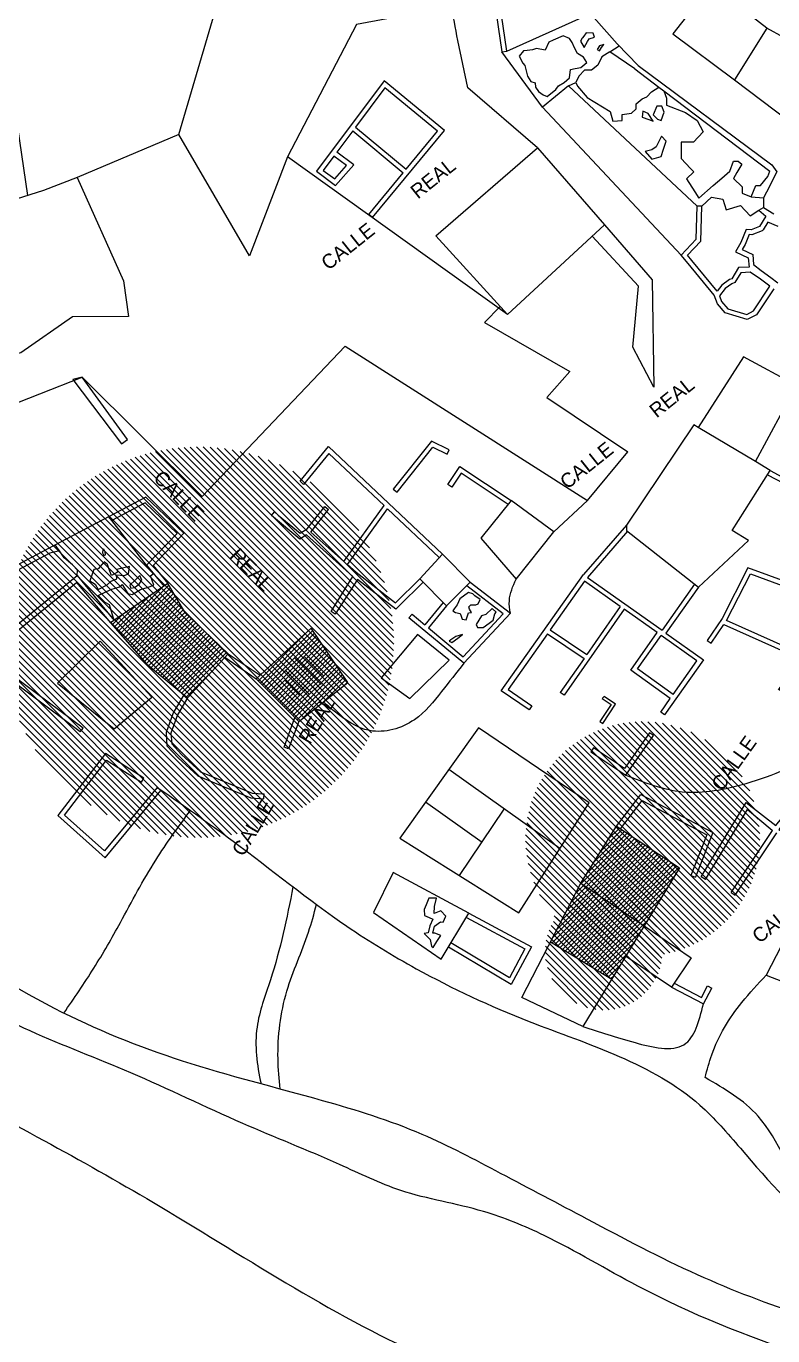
# Model space of a CAD drawing. Header units: metres. Extents: x 6783 to 7382, y -1041 to -515.
# Drawn here: x 6999.6 to 7077.4, y -863.2 to -726.6 of the extents above; entities that cross this region are included whole.
import ezdxf

# ---------------------------------------------------------------- set-up
doc = ezdxf.new("R2010")
doc.units = ezdxf.units.M
for name, color, linetype in [('_Caminos', 2, 'Continuous'), ('_Contorno', 70, 'Continuous'), ('_Proyeccion1', 3, 'Continuous'), ('_Tierras', 51, 'Continuous'), ('Mapa_CirculoGurdu', 192, 'Continuous'), ('NU_VivGeneral', 102, 'Continuous'), ('S_Textos', 2, 'Continuous')]:
    doc.layers.add(name, color=color, linetype=linetype)

msp = doc.modelspace()

# ---------------------------------------------------------------- hatches: boundary and pattern name
at = {"layer": 'Mapa_CirculoGurdu', "lineweight": 0}
h = msp.add_hatch(dxfattribs=at)
h.set_pattern_fill('ANSI31', color=256, scale=0.1518, angle=90)
edge = h.paths.add_edge_path()
edge.add_arc((7017.54, -790.84), 20.37, 0, 360)
h = msp.add_hatch(dxfattribs=at)
h.set_pattern_fill('ANSI31', color=256, scale=0.2502, angle=90)
h.set_pattern_definition([(135, (-968.9939, -13.9559), (-0.56171502, -0.56171502), [])])
edge = h.paths.add_edge_path()
edge.add_arc((7028.49, -794.34), 2.04, 0, 360)
h = msp.add_hatch(dxfattribs=at)
h.set_pattern_fill('ANSI31', color=256, scale=0.1518, angle=90)
edge = h.paths.add_edge_path()
edge.add_arc((7063.87, -811.34), 12.22, 0, 360)
h = msp.add_hatch(dxfattribs=at)
h.set_pattern_fill('ANSI31', color=256, scale=0.1518, angle=90)
edge = h.paths.add_edge_path()
edge.add_arc((7059.8, -823.09), 6.11, 0, 360)
at = {"layer": 'NU_VivGeneral'}
h = msp.add_hatch(dxfattribs=at)
h.set_pattern_fill('ANSI31', color=2, scale=0.1)
h.paths.add_polyline_path([(7090.72, -759.52), (7092.73, -756.06), (7084.03, -751.07), (7082.23, -754.7), (7083.82, -755.61), (7081.47, -759.66), (7091.11, -765.29), (7093.11, -760.71)])
h.paths.add_polyline_path([(7105, -783.13), (7100.76, -779.17), (7093.01, -785.87), (7098.09, -790.01)])
h.paths.add_polyline_path([(7067.69, -814.36), (7061.12, -810.01), (7057.41, -815.95), (7057.4, -815.97), (7064, -820.42)])
h.paths.add_polyline_path([(7222.39, -820.37), (7214.76, -814.49), (7209.63, -821.04), (7216.71, -827.33)])
h.paths.add_polyline_path([(7248.01, -817.15), (7241.21, -812.69), (7237.23, -817.31), (7244.03, -822.02)])
h.paths.add_polyline_path([(7187.2, -766.86), (7180.72, -772.91), (7191.54, -784.53), (7198.08, -777.96)])
h.paths.add_polyline_path([(7199.6, -795.32), (7192.44, -789.28), (7185.82, -796.08), (7193.49, -802.56)])
h.paths.add_polyline_path([(7113.42, -771.73), (7103.22, -768.92), (7098.03, -775.32), (7105.27, -781.55), (7107.43, -779)])
h = msp.add_hatch(dxfattribs=at)
h.set_pattern_fill('ANSI31', color=2, scale=0.1)
h.paths.add_polyline_path([(7029.31, -789.39), (7023.56, -794.67), (7028.01, -799.11), (7033.12, -795.05)])
h.paths.add_polyline_path([(7064, -820.42), (7057.4, -815.97), (7054.25, -822.08), (7060.63, -825.97)])
h.paths.add_polyline_path([(7150.73, -776.24), (7150.49, -775.2), (7150.04, -774.44), (7145.24, -771.36), (7139.6, -778.24), (7148.07, -783.77), (7150.1, -780.08)])
h = msp.add_hatch(dxfattribs=at)
h.set_pattern_fill('ANSI31', color=2, scale=0.1)
h.paths.add_polyline_path([(7121.77, -778.49), (7113.42, -771.73), (7107.43, -779), (7115.89, -785.86)])
h.paths.add_polyline_path([(7017.25, -788.8), (7016.2, -787.8), (7014.36, -784.72), (7008.37, -788.83), (7012.12, -793.08), (7016.4, -796.63), (7020.63, -792.04)])

# ---------------------------------------------------------------- linework, layer by layer
at = {"layer": '_Caminos', "color": 2}
for points in [[(7052.89, -739.28), (7045.62, -733.04), (7044.57, -728.11)], [(7053.4, -735.07), (7067.89, -750.47)], [(7059.87, -747.32), (7064.85, -753.07), (7065.01, -764.25), (7062.83, -760.09), (7063.41, -753.71), (7058.59, -748.5)], [(7049.01, -755.85), (7047.37, -757.52), (7056.28, -762.6), (7053.87, -765.32), (7062.31, -771)]]:
    msp.add_lwpolyline(points, dxfattribs=at)
for points, knots in [([(7055.36, -636.7), (7057.21, -636.38), (7065.08, -634.64), (7078.03, -628.15), (7094.44, -622.5), (7112.96, -617.19), (7130.1, -610.14), (7145.9, -597.6), (7157.08, -581.07), (7169.83, -563.5), (7180.66, -548.12), (7188.81, -537.52), (7195.27, -532.91), (7200.94, -530.97), (7206.82, -531.96), (7214.11, -534.87), (7219.17, -544.72), (7222.52, -561.32), (7224.62, -589.52), (7228.23, -625.8), (7231.66, -656.87), (7234.96, -684.86), (7230.4, -704.27), (7225.53, -725.74), (7225.35, -742.25), (7233.84, -759.7), (7248.1, -773.57), (7267.4, -784.51), (7285.84, -793.88), (7303.94, -807.74), (7329.36, -817.36), (7349.07, -825.35), (7360.24, -829.88), (7367.61, -832.87), (7374.98, -835.86), (7382.35, -838.85)], [326.967342, 326.967342, 326.967342, 326.967342, 332.593302, 351.108934, 370.039578, 384.626012, 408.958435, 425.07799, 444.298865, 468.449302, 490.270854, 500.864468, 508.225088, 513.879877, 518.195638, 525.908769, 536.427205, 549.360969, 577.086545, 620.843017, 658.878746, 670.979978, 705.068035, 717.388936, 737.345832, 753.0003, 774.243583, 795.960712, 819.369941, 836.23375, 863.927356, 900.16995, 900.16995, 900.16995, 924.071793, 924.071793, 924.071793, 924.071793]), ([(6783.23, -787.82), (6790.33, -785.14), (6802.5, -780.54), (6819.8, -775.5), (6832.29, -769.81), (6843.57, -762.16), (6853.77, -749.78), (6861.59, -732.77), (6869.58, -715.9), (6881.75, -703.87), (6900.17, -691.85), (6920.34, -680.08), (6942.45, -666.84), (6961.82, -657.98), (6972.97, -649.23), (6984.1, -641.5), (7002.89, -636.38), (7024.69, -637.41), (7042.11, -638.14), (7049.85, -637.43), (7050.19, -637.39)], [0, 0, 0, 0, 22.746182, 39.016989, 54.003384, 63.711576, 79.691694, 101.285749, 119.870554, 135.145062, 151.835537, 185.822233, 205.184627, 229.146811, 241.032492, 255.828103, 269.437512, 298.518231, 320.736403, 321.764789, 321.764789, 321.764789, 321.764789]), ([(7039.98, -646.57), (7039.81, -645.92), (7039.25, -643.72), (7029.88, -645.09), (7020.59, -643.51), (7007.82, -643.09), (6998.25, -645.09), (6988.65, -646.38), (6978.63, -649.62), (6970.45, -657.1), (6960.03, -663.06), (6949.97, -671.08), (6936.83, -677.46), (6923.5, -685.49), (6908.6, -693.54), (6898.92, -703), (6887.72, -705.47), (6887.65, -710.29), (6893.38, -713.75), (6902.33, -724.04), (6914.37, -733.59), (6923.5, -740.29), (6929.89, -743.41), (6934.8, -745.46), (6938.75, -747.47)], [0, 0, 0, 0, 1.847895, 6.268839, 22.495678, 34.020218, 43.340926, 51.877523, 63.118554, 74.204398, 84.658514, 99.078355, 112.622831, 128.254075, 146.05871, 162.166284, 171.353689, 172.700836, 175.410964, 189.4733, 215.217272, 220.553725, 223.363305, 236.520494, 236.520494, 236.520494, 236.520494]), ([(7044.57, -728.11), (7044.12, -725.53), (7042.95, -718.81), (7042.47, -708.39), (7042.15, -694.83), (7039.12, -682.98), (7037.46, -669.58), (7039.44, -658.43), (7039.82, -650.07), (7039.98, -646.57)], [0, 0, 0, 0, 7.856242, 20.434723, 31.267799, 48.428635, 56.965427, 71.540532, 82.072306, 82.072306, 82.072306, 82.072306]), ([(7125.15, -907.88), (7125.83, -905.75), (7127.26, -901.27), (7128.51, -894.04), (7129.29, -887.03), (7128.18, -880.28), (7122.91, -876.38), (7117.11, -872.16), (7109.48, -868.99), (7099.71, -866.66), (7090.25, -864.1), (7079.57, -860.83), (7069.2, -856.93), (7058.87, -851.39), (7049.37, -846.4), (7040.43, -841.63), (7029.15, -838.13), (7016.03, -834.93), (7001.69, -829.16), (6987.93, -820.19), (6973.54, -811.67), (6960.39, -802.54), (6942.76, -792.51), (6928.56, -787.34), (6918.85, -783.8)], [0, 0, 0, 0, 6.68756, 14.115634, 21.888822, 28.101111, 33.22951, 40.783611, 49.839067, 57.675286, 70.930416, 79.214235, 91.214277, 104.08783, 114.308261, 123.458278, 134.406809, 149.568134, 164.011411, 180.486814, 198.718571, 214.187825, 228.493474, 259.419101, 259.419101, 259.419101, 259.419101]), ([(7114.92, -915.42), (7115.94, -912.55), (7118.02, -906.74), (7121.45, -899.24), (7125.57, -892.86), (7125.69, -885.88), (7122.82, -879.25), (7115.89, -874.5), (7106.02, -871.96), (7093.94, -868.97), (7079.11, -865), (7065.43, -859.51), (7054.97, -853.13), (7046.68, -849.69), (7039.13, -848.59), (7031.06, -844.63), (7021.53, -840.93), (7011.01, -835.74), (6999.93, -831.61), (6987.87, -825.24), (6976.77, -816.62), (6963.13, -808.86), (6952.13, -799.85), (6937.13, -794.96), (6927.38, -792.19), (6921.82, -790.61)], [0, 0, 0, 0, 9.119849, 18.473705, 24.810266, 31.470811, 38.490129, 45.596316, 55.751336, 68.943784, 82.990224, 101.790083, 112.881185, 119.688156, 128.57135, 135.51419, 146.473717, 159.279433, 170.655654, 181.921182, 200.034375, 212.654424, 228.996832, 242.122688, 259.488765, 259.488765, 259.488765, 259.488765]), ([(7045.21, -793.04), (7044.44, -794.02), (7042.83, -796.06), (7040.21, -799.4), (7035.42, -800.79), (7032.39, -798.61), (7030.94, -797.4), (7030.56, -797.08)], [0, 0, 0, 0, 3.734572, 7.822937, 12.606929, 16.826674, 18.314444, 18.314444, 18.314444, 18.314444]), ([(7013.23, -805.97), (7015.9, -807.81), (7022.62, -812.47), (7031.13, -819.46), (7041.49, -825.78), (7053.88, -831.53), (7067.01, -835.39), (7075.67, -845.49), (7083.44, -854.57), (7092.77, -857.59), (7097.68, -859.17), (7098.48, -859.43), (7099.28, -859.69), (7100.09, -859.95)], [0, 0, 0, 0, 9.712687, 24.526315, 33.007178, 45.978924, 65.807051, 71.98247, 85.630035, 100.784371, 100.784371, 100.784371, 103.258424, 103.258424, 103.258424, 103.258424]), ([(7070.38, -836.24), (7070.58, -835.43), (7071.31, -832.6), (7073.56, -828.92), (7075.87, -826.47), (7076.75, -825.55)], [0, 0, 0, 0, 2.481831, 8.774348, 12.597647, 12.597647, 12.597647, 12.597647]), ([(7057.62, -830.91), (7059.33, -831.47), (7062.58, -832.54), (7068.81, -834.01), (7069.75, -830.33), (7070.2, -828.56)], [0, 0, 0, 0, 5.693551, 10.795794, 15.502737, 15.502737, 15.502737, 15.502737]), ([(7103.45, -859.67), (7103.23, -859.53), (7103.02, -859.39), (7102.8, -859.24), (7099.73, -857.23), (7093.13, -852.91), (7080.57, -851), (7077.37, -840.29), (7072.39, -837.4), (7070.38, -836.24)], [-0.787824, -0.787824, -0.787824, -0.787824, 0, 0, 0, 11.083405, 23.847403, 33.924799, 40.759414, 40.759414, 40.759414, 40.759414])]:
    msp.add_open_spline(points, degree=3, knots=knots, dxfattribs=at)
at = {"layer": '_Contorno', "color": 2}
for points in [[(7076.79, -726.8), (7071, -722.29), (7067.02, -727.4), (7073.45, -732.2)], [(7073.45, -732.2), (7082, -738.68), (7085.66, -731.67), (7076.79, -726.8), (7073.45, -732.2)], [(7049.77, -756.68), (7042.3, -748.47), (7052.89, -739.28), (7059.87, -747.32), (7049.77, -756.68)], [(7062.18, -779.18), (7069.68, -785.09), (7074.88, -780.22), (7073.2, -779.2), (7077.15, -772.95), (7075.61, -771.99), (7079.9, -764.06), (7074.39, -761.08), (7069.63, -768.45), (7069.21, -768.19), (7062.17, -778.64), (7062.18, -779.18)], [(7075.61, -771.99), (7069.63, -768.45)], [(7046.98, -779.99), (7050.66, -784.26), (7054.61, -779.32), (7050.14, -776.08), (7046.98, -779.99)], [(7040.62, -784.22), (7043.42, -787.04), (7045.89, -784.59), (7042.98, -781.65), (7040.62, -784.22)], [(7008.37, -788.83), (7012.12, -793.08), (7016.4, -796.63), (7020.63, -792.04), (7017.25, -788.8), (7016.2, -787.8), (7014.36, -784.72), (7008.37, -788.83)], [(7023.56, -794.67), (7028.01, -799.11), (7033.12, -795.05), (7029.31, -789.39), (7023.56, -794.67)], [(7036.59, -794.55), (7039.59, -796.72), (7043.68, -792.71), (7040.38, -790.04), (7036.59, -794.55)], [(7008.77, -799.86), (7012.67, -796.58), (7007.28, -790.73), (7002.85, -795.1), (7008.77, -799.86)], [(7038.53, -811.26), (7050.96, -819.06), (7058.29, -807.58), (7046.73, -799.77), (7038.53, -811.26)], [(7051.27, -827.87), (7057.41, -815.95), (7061.12, -810.01), (7067.69, -814.36), (7057.62, -830.91), (7051.27, -827.87)], [(7057.4, -815.97), (7064, -820.42)], [(7064, -820.42), (7068.93, -823.74), (7066.87, -826.8), (7062.08, -823.57)], [(7054.25, -822.08), (7060.63, -825.97)]]:
    msp.add_lwpolyline(points, dxfattribs=at)
at = {"layer": '_Proyeccion1', "color": 2}
for points in [[(7049.68, -729.2), (7047.84, -716.65), (7055.7, -715.64), (7058.24, -724.38), (7064.53, -723.3), (7061.87, -714.34), (7047.27, -716.22), (7049.18, -729.27)], [(7077.53, -754), (7075.73, -756.7), (7074.76, -757.2), (7072.47, -756.51), (7071.65, -755.56), (7071.3, -754.65), (7068.61, -751.35), (7067.89, -750.47), (7069.43, -748.82), (7069.53, -745.36), (7056.14, -732.83), (7053.4, -735.07), (7049.18, -729.27), (7049.68, -729.2), (7057.53, -725.7)], [(7058.77, -725.7), (7061.21, -728.46), (7063.39, -730.71), (7077.33, -741.08), (7077.85, -741.79), (7076.76, -743.91), (7076.76, -743.91), (7076.46, -744.5), (7076.46, -745.51), (7077.55, -746.17)], [(7051.45, -729.19), (7050.98, -729.73), (7051.35, -730.48), (7051.57, -730.71), (7051.84, -731.83), (7052.2, -732.37), (7052.65, -732.52), (7052.69, -732.96), (7053, -733.42), (7053.48, -733.77), (7053.91, -733.93), (7054.81, -733.22), (7055.07, -732.82), (7055.66, -732.47), (7056.24, -732), (7056.33, -731.14), (7056.83, -731.01), (7057.41, -730.91), (7058.05, -730.41), (7057.7, -729.85), (7057.08, -729.45), (7056.74, -728.87), (7056.52, -728.31), (7056.24, -727.9), (7055.57, -727.61), (7054.52, -728.05), (7054.09, -728.26), (7053.68, -729.11), (7052.79, -728.93), (7052.37, -729.07), (7051.8, -729.14), (7051.45, -729.19)], [(7057.56, -727.85), (7057.39, -728.16), (7057.76, -728.82), (7058.1, -728.22), (7058.27, -727.94), (7058.84, -727.74), (7058.69, -727.32), (7057.98, -727.29), (7057.72, -727.64), (7057.72, -727.64), (7057.59, -727.81), (7057.56, -727.85)], [(7059.82, -728.52), (7059.35, -728.67), (7059.12, -729.05), (7059.35, -729.19), (7059.57, -728.84), (7059.82, -728.52)], [(7060.44, -729.28), (7061.41, -728.67)], [(7063.04, -731.06), (7060.44, -729.28), (7059.6, -729.82), (7059.19, -730.68), (7058.52, -731.19), (7057.78, -731.19), (7057.2, -731.82), (7056.88, -732.47), (7057.07, -732.88), (7058.09, -734.06), (7060.48, -735.51), (7060.74, -736.52), (7061.72, -736.44), (7061.72, -735.83), (7062.68, -735.69), (7063.18, -735.24), (7063.18, -734.69), (7063.8, -734.17), (7064.3, -733.96), (7064.78, -733.45), (7065.55, -732.96)], [(7063.04, -731.06), (7065.55, -732.96)], [(7035.68, -746.57), (7043.18, -737.48), (7036.91, -732.31), (7029.86, -741.74)], [(7039.2, -741.51), (7042.48, -737.54), (7036.99, -733.03), (7033.93, -737.13)], [(7056.14, -732.83), (7056.88, -732.47)], [(7065.55, -732.96), (7066.06, -733.35)], [(7066.06, -733.35), (7066.36, -734.12), (7066.36, -734.84), (7068.33, -735.62), (7069.53, -736.45), (7070.18, -737.64), (7069.16, -738.69), (7069.16, -738.69), (7067.86, -738.69), (7067.86, -740.41), (7068.86, -741.44), (7069.2, -741.79), (7068.44, -742.53), (7069.31, -743.89), (7069.71, -744.53), (7071.22, -743.23), (7072.12, -742.45), (7072.95, -741.73), (7073.33, -740.68), (7073.82, -740.68), (7074.21, -740.98), (7073.68, -741.87), (7073.32, -742.49), (7074.22, -743.36), (7074.22, -744.01), (7075.16, -744.41), (7075.66, -743.22), (7076.13, -743.22), (7076.91, -742.29), (7077.11, -741.74)], [(7066.06, -733.35), (7077.11, -741.74)], [(7063.86, -735.48), (7063.8, -736.08), (7064.51, -736.35), (7064.95, -736.52), (7064.45, -735.73), (7063.86, -735.48)], [(7065.34, -734.95), (7064.96, -735.86), (7065.39, -736.32), (7065.78, -736.46), (7066.11, -735.57), (7065.85, -734.94), (7065.34, -734.95)], [(7033.93, -737.13), (7039.2, -741.51)], [(7033.63, -737.53), (7031.97, -739.75)], [(7033.63, -737.53), (7038.89, -741.9)], [(7064.83, -740.48), (7065.78, -740.2), (7066.04, -739.43), (7066.31, -738.61), (7065.83, -738.07), (7065.28, -739.2), (7064.82, -739.5), (7064.12, -739.67), (7064.83, -740.48)], [(7029.86, -741.74), (7031.82, -743.21), (7033.73, -741.06), (7031.97, -739.75)], [(7030.16, -741.34), (7030.16, -741.34)], [(7031.67, -740.15), (7030.56, -741.64)], [(7030.56, -741.64), (7031.75, -742.53), (7032.99, -741.14), (7031.67, -740.15)], [(7030.26, -742.04), (7030.26, -742.04)], [(7035.3, -746.25), (7038.89, -741.9)], [(7071.62, -754.25), (7068.99, -751.03), (7068.55, -750.49), (7069.93, -749.02), (7070.03, -745.38)], [(7070.03, -745.38), (7069.53, -745.36)], [(7070.03, -745.38), (7071.05, -744.45), (7072.21, -744.63), (7072.56, -745.76), (7074.05, -745.29), (7075.07, -746.39), (7075.96, -745.79)], [(7075.16, -744.41), (7076.46, -744.5)], [(7075.96, -745.79), (7076.46, -745.51)], [(7035.68, -746.57), (7035.3, -746.25)], [(7075.96, -745.79), (7075.96, -745.79), (7075.96, -745.79), (7076.71, -746.42), (7076.04, -747.51), (7075.18, -747.84), (7074.64, -747.81), (7074.1, -749.16), (7073.53, -750.12), (7074.86, -750.76), (7074.95, -751.72), (7074.95, -751.72), (7074.95, -751.72), (7074.95, -751.72), (7074.95, -751.72), (7073.86, -751.77), (7073.14, -752.95), (7072.92, -753.03), (7072.11, -753.61), (7071.62, -754.25)], [(7078, -747.51), (7076.91, -747.05), (7076.43, -747.84), (7076.33, -747.93), (7075.26, -748.35), (7074.97, -748.33), (7074.55, -749.38), (7074.24, -749.9), (7075.34, -750.43), (7075.43, -751.46), (7076.22, -752.09), (7077.22, -752.82), (7077.94, -753.36)], [(7004.46, -763.46), (7009.52, -770.17), (7010.13, -769.71), (7005.42, -763.19), (7004.46, -763.46)], [(7028.13, -774.04), (7031.1, -770.44), (7042.98, -781.65)], [(7036.89, -776.59), (7031.15, -771.17), (7028.5, -774.38)], [(7049.82, -776.47), (7044.92, -773.21), (7043.95, -774.67), (7043.53, -774.4), (7044.79, -772.52), (7050.14, -776.08)], [(7028.5, -774.38), (7028.13, -774.04)], [(7076.89, -773.37), (7078.53, -774.24)], [(7077.15, -772.95), (7078.76, -773.79)], [(7012.06, -775.7), (7001.82, -781.12), (6993.2, -785.66), (6995.26, -787.5), (6998.14, -790.07), (7004.84, -784.61), (7008.37, -788.83)], [(7011.97, -776.31), (7008.5, -778.15)], [(7011.97, -776.31), (7015.31, -779.49), (7012.14, -782.82), (7013.98, -785.04)], [(7012.06, -775.7), (7016.02, -779.47), (7012.81, -782.84), (7014.36, -784.72)], [(7028.88, -779.02), (7030.71, -776.68), (7031.09, -777.01)], [(7032.71, -782.42), (7036.89, -776.59)], [(7033.08, -782.75), (7037.25, -776.93)], [(7042.63, -782.01), (7037.25, -776.93)], [(7008.5, -778.15), (7008.19, -777.75)], [(7012.14, -782.82), (7008.5, -778.15)], [(7038.47, -787.04), (7038.13, -787.41), (7034.12, -784.29), (7031.81, -787.9), (7031.39, -787.63), (7033.64, -783.97), (7028.82, -779.64), (7028.1, -780.08), (7025.16, -777.64), (7025.47, -777.26)], [(7025.86, -777.58), (7025.47, -777.26)], [(7025.86, -777.58), (7028.14, -779.47), (7028.88, -779.02)], [(7029.26, -779.36), (7031.09, -777.01)], [(7029.26, -779.36), (7032.71, -782.42)], [(7062.17, -778.64), (7057.69, -783.79)], [(7062.29, -779.27), (7058.1, -784.08)], [(7005.22, -800.19), (7000.36, -796.57), (6994.86, -792.47), (6987.37, -786.88), (6981.95, -782.83), (6979.25, -782.21), (6977.25, -781.59), (6975.09, -780.44)], [(7005.52, -799.79), (7000.66, -796.17), (6995.16, -792.07), (6987.67, -786.47), (6982.17, -782.37), (6979.38, -781.73), (6977.44, -781.12), (6975.33, -780)], [(7003.04, -781.32), (7002.61, -780.7)], [(7002.06, -781.56), (6994.07, -785.77), (6995.59, -787.13), (6998.16, -789.41), (7004.91, -783.9), (7008.74, -788.58)], [(7004.91, -783.9), (7004.94, -783.33), (7004.42, -782.77), (7003.54, -782.05), (7003.04, -781.32), (7002.06, -781.56)], [(7007.69, -781.14), (7007.56, -781.19), (7007.55, -781.53), (7007.67, -781.8), (7007.84, -781.74), (7007.81, -781.42), (7007.69, -781.14)], [(7007.67, -782.49), (7007.09, -783.18), (7006.62, -783.26), (7006.23, -784.45), (7006.78, -784.77), (7007.07, -785.35), (7008.03, -784.87), (7008.43, -784.48), (7009.03, -784.23), (7008.99, -783.8), (7009.79, -783.88), (7010.26, -783.71), (7010.36, -782.95), (7009.04, -783.27), (7009.1, -783.52), (7008.49, -783.89), (7008.2, -783.14), (7008.05, -782.75), (7007.7, -782.45)], [(7008.74, -788.58), (7008.28, -786.93), (7007.82, -786.7), (7007.08, -785.98), (7008.42, -785.35), (7009.32, -785.06), (7009.58, -784.83), (7010.17, -785.76), (7010.62, -785.86), (7011.5, -785.36), (7012.21, -785.12), (7012.88, -784.9), (7012.55, -783.93), (7012.85, -783.68)], [(7033.08, -782.75), (7033.99, -783.55), (7033.99, -783.55), (7038.08, -786.74)], [(7011.44, -783.9), (7010.93, -784.37), (7010.39, -784.89), (7010.5, -785.2), (7010.86, -785.15), (7011.36, -784.8), (7011.63, -784.38), (7011.44, -783.9)], [(7040.62, -784.22), (7038.08, -786.74)], [(7040.97, -784.57), (7038.43, -787.09)], [(7045.89, -784.59), (7050.07, -787.82), (7045.21, -793.04), (7039.49, -788.29), (7039.81, -787.91), (7041.14, -789.01)], [(7041.52, -789.33), (7045.16, -792.35), (7049.33, -787.88), (7045.53, -784.95)], [(7053.93, -789.97), (7049.82, -795.77), (7052.3, -797.47), (7052.02, -797.88), (7049.12, -795.9), (7057.69, -783.79)], [(7061.51, -787.11), (7057.81, -784.49), (7054.22, -789.56)], [(7058.1, -784.08), (7065.88, -789.59)], [(7069.27, -784.8), (7065.88, -789.59)], [(7069.68, -785.09), (7066.29, -789.88)], [(7045.69, -785.65), (7044.81, -786.3), (7044.53, -786.94), (7044.21, -787.37), (7044.07, -787.55), (7044.35, -787.74), (7044.82, -787.84), (7044.92, -788.13), (7045.05, -788.44), (7045.46, -788.5), (7045.69, -787.76), (7046, -787.73), (7045.79, -787.38), (7045.75, -787.14), (7045.94, -786.94), (7046.46, -786.93), (7046.71, -786.83), (7046.92, -786.37), (7046.36, -786.02), (7046.15, -785.78), (7045.69, -785.65)], [(7043.07, -786.69), (7041.14, -789.01)], [(7043.42, -787.04), (7041.52, -789.33)], [(7048.17, -787.34), (7047.5, -787.94), (7047.05, -788.1), (7046.5, -789), (7046.65, -789.32), (7047.23, -789.29), (7047.85, -788.84), (7048.28, -788.53), (7048.46, -787.87), (7048.58, -787.7), (7048.17, -787.34)], [(7061.92, -787.39), (7055.69, -796.37)], [(7061.51, -787.11), (7058.03, -792.11)], [(7065.38, -789.84), (7061.92, -787.4)], [(7043.95, -790.86), (7044.6, -790.41), (7045.08, -790.05), (7044.39, -790.26), (7043.84, -790.58), (7043.7, -790.73), (7043.95, -790.86)], [(7053.93, -789.97), (7057.75, -792.52)], [(7054.22, -789.56), (7058.03, -792.11)], [(7066.74, -796.71), (7062.62, -793.74), (7065.38, -789.84)], [(7067.04, -796.3), (7063.32, -793.63), (7065.79, -790.13)], [(7066.29, -789.88), (7070.22, -792.66), (7066.15, -798.41), (7065.74, -798.12), (7066.74, -796.71)], [(7067.03, -796.3), (7069.52, -792.78), (7065.79, -790.13)], [(7020.29, -792.41), (7023.56, -794.67)], [(7020.63, -792.04), (7023.97, -794.29)], [(7057.75, -792.52), (7055.27, -796.08)], [(7016.02, -796.32), (7014.9, -798.2), (7014.16, -800.24), (7014.26, -801.66), (7015.41, -802.91), (7017.48, -804.78), (7019.63, -805.66), (7023.02, -807.06), (7024.35, -807.16)], [(7016.4, -796.63), (7015.36, -798.41), (7014.67, -800.31), (7014.75, -801.45), (7015.76, -802.55), (7017.75, -804.35), (7019.82, -805.2), (7023.14, -806.57), (7024.39, -806.66)], [(7055.69, -796.37), (7055.27, -796.08)], [(7059.64, -796.72), (7060.58, -797.35), (7059.4, -799.11), (7059.7, -799.3), (7061.04, -797.3), (7059.84, -796.5), (7059.64, -796.72)], [(7028.01, -799.11), (7026.94, -801.94), (7026.47, -801.77), (7027.6, -798.7)], [(7005.22, -800.19), (7005.52, -799.79)], [(7055.24, -812.36), (7043.64, -804.1)], [(7024.35, -807.16), (7024.39, -806.66)], [(7061.12, -810.01), (7063.68, -806.71), (7071.19, -810.69), (7069.36, -815.35)], [(7047.11, -811.71), (7041.21, -807.5)], [(7044.75, -815.16), (7049.43, -808.23)], [(7061.54, -810.29), (7063.82, -807.35), (7070.56, -810.92), (7068.89, -815.17)], [(7069.97, -815.31), (7074.66, -807.54), (7077.74, -809.96), (7079.53, -807.77), (7079.93, -808.1), (7078.07, -810.38), (7083.79, -813.79), (7086.54, -810.73), (7086.91, -811.07)], [(7070.4, -815.57), (7074.8, -808.28), (7077.38, -810.44), (7077.38, -810.44), (7077.41, -810.46)], [(7073.09, -816.93), (7077.41, -810.46)], [(7073.5, -817.21), (7077.84, -810.72)], [(7037.84, -814.85), (7035.78, -819.01), (7042.86, -823.89), (7045.72, -819.09), (7037.84, -814.85)], [(7068.89, -815.17), (7069.36, -815.35)], [(7070.4, -815.57), (7069.97, -815.31)], [(7042.01, -822.67), (7042.41, -822.05), (7042.83, -821.42), (7042.2, -821.19), (7041.97, -821.19), (7042.17, -820.44), (7042.79, -819.98), (7043.07, -820.02), (7043.34, -819.4), (7042.81, -818.83), (7042.11, -819.14), (7042.15, -818.38), (7042.38, -817.54), (7041.56, -817.51), (7041.27, -818.21), (7041.06, -818.72), (7041.11, -819.34), (7041.59, -819.54), (7041.99, -819.71), (7041.68, -820.42), (7041.48, -821.13), (7041.07, -821.22), (7041.69, -821.83), (7041.84, -822.52), (7042.01, -822.67)], [(7073.09, -816.93), (7073.5, -817.21)], [(7045.72, -819.09), (7052.26, -822.61), (7050.16, -826.52), (7043.61, -822.63)], [(7045.48, -819.53), (7051.58, -822.81), (7049.96, -825.82), (7043.87, -822.2)], [(7085.51, -823.95), (7086.17, -822.67), (7079.89, -819.44), (7076.75, -825.55), (7083.37, -828.12)], [(7066.87, -826.8), (7070.2, -828.56), (7071.07, -826.9)], [(7067.15, -826.38), (7069.99, -827.88), (7070.63, -826.67)], [(7070.63, -826.67), (7071.07, -826.9)]]:
    msp.add_lwpolyline(points, dxfattribs=at)
for points in [[(7077.11, -753.7), (7076.13, -753), (7075.07, -752.26), (7074.1, -752.34), (7073.48, -753.35), (7073.16, -753.48), (7072.46, -753.97), (7071.87, -754.74), (7072.08, -755.3), (7072.75, -756.07), (7074.71, -756.67), (7075.43, -756.29)], [(7037.86, -774.88), (7038.25, -775.19), (7041.97, -770.49), (7043.46, -771.23), (7043.69, -770.79), (7041.83, -769.86)], [(7072.61, -788.57), (7075.09, -783.7), (7081.23, -785.96), (7081.41, -785.49), (7074.84, -783.08), (7072.15, -788.36), (7070.58, -790.66), (7071, -790.94), (7072.33, -788.99), (7078.94, -791.95), (7079.14, -791.49)], [(7064.98, -800.57), (7064.57, -800.28), (7061.96, -804.02), (7058.73, -801.86), (7058.46, -802.27), (7062.09, -804.7)], [(7013.62, -806.29), (7013.23, -805.97), (7007.75, -812.6), (7003.56, -808.86), (7007.97, -803.12), (7011.59, -805.44), (7011.86, -805.02), (7007.86, -802.45), (7002.88, -808.92), (7007.81, -813.31)]]:
    msp.add_lwpolyline(points, close=True, dxfattribs=at)
at = {"layer": '_Tierras', "color": 2}
for p, q in [((7049.77, -756.68), (7026.83, -740.24)), ((7059.87, -747.32), (7049.77, -756.68)), ((7017.92, -775.64), (7032.83, -759.97)), ((7032.83, -759.97), (7032.83, -759.97)), ((7032.83, -759.97), (7032.83, -759.97)), ((7032.83, -759.97), (7032.83, -759.97)), ((7032.83, -759.97), (7058.12, -776.07)), ((6994.16, -767.65), (7005.42, -763.19)), ((7005.42, -763.19), (7017.92, -775.64))]:
    msp.add_line(p, q, dxfattribs=at)
for points in [[(7038.24, -666.52), (7032.82, -666.67), (7024.96, -669.38), (7018.1, -676.03), (7011.44, -684.6), (7004.67, -699.32), (6997.43, -728.6), (6999.72, -744.26)], [(7038.24, -666.52), (7032.82, -666.67), (7024.96, -669.38), (7018.1, -676.03), (7011.44, -684.6), (7004.67, -699.32), (6997.43, -728.6), (6999.72, -744.26)], [(7015.5, -737.92), (7020.5, -720.87), (7023.55, -707.97), (7024.82, -702.58), (7026.51, -698.73), (7031.18, -692.91), (7037.02, -690.05), (7040.67, -689.41)], [(7015.5, -737.92), (7020.5, -720.87), (7023.55, -707.97), (7024.82, -702.58), (7026.51, -698.73), (7031.18, -692.91), (7037.02, -690.05), (7040.67, -689.41)], [(7043.97, -724.6), (7040.91, -725.16), (7034.02, -726.42), (7026.83, -740.24), (7022.87, -750.56), (7015.5, -737.92), (7004.9, -742.37), (7009.74, -753.17), (7010.25, -756.88), (7004.41, -756.92), (6999.02, -760.68), (6989.03, -763.09), (6975.39, -771.38), (6972.83, -773.71)], [(7043.97, -724.6), (7040.91, -725.16), (7034.02, -726.42), (7026.83, -740.24), (7022.87, -750.56), (7015.5, -737.92), (7004.9, -742.37), (7009.74, -753.17), (7010.25, -756.88), (7004.41, -756.92), (6999.02, -760.68), (6989.03, -763.09), (6975.39, -771.38), (6972.83, -773.71)], [(7004.9, -742.37), (7001.37, -743.73), (6985.58, -748.76)], [(7004.9, -742.37), (7001.37, -743.73), (6985.58, -748.76)], [(7058.12, -776.07), (7062.31, -771)], [(7058.12, -776.07), (7054.61, -779.32)]]:
    msp.add_lwpolyline(points, dxfattribs=at)
for points, knots in [([(7050.07, -787.82), (7050, -787.38), (7049.82, -786.15), (7050.33, -785), (7050.66, -784.26)], [0, 0, 0, 0, 1.310983, 3.669141, 3.669141, 3.669141, 3.669141]), ([(7062.09, -804.7), (7064.03, -805.46), (7068.12, -807.06), (7075.29, -805.63), (7082.56, -802.69), (7086.82, -794.42), (7088.88, -788.75), (7090.15, -785.28)], [0, 0, 0, 0, 6.140123, 12.874209, 21.417087, 28.486566, 39.676217, 39.676217, 39.676217, 39.676217]), ([(6934.16, -801.02), (6934.16, -801.02), (6947.59, -807.44), (6961.17, -816.48), (6974.59, -828.87), (6992.05, -837.68), (7015.54, -850.32), (7038.03, -865.38), (7063.71, -873.04), (7078.65, -878.12), (7086.83, -880.93)], [0, 0, 0, 0, 15.163348, 38.072891, 48.341299, 69.820744, 96.125083, 128.712442, 150.138983, 176.102451, 176.102451, 176.102451, 176.102451]), ([(7003.5, -829.52), (7004.57, -827.97), (7006.67, -824.91), (7009.75, -819.51), (7012.73, -813.79), (7015.46, -810.08), (7016.71, -808.39)], [1.165068, 1.165068, 1.165068, 1.165068, 6.794811, 12.306402, 19.798165, 26.104789, 26.104789, 26.104789, 26.104789]), ([(7027.39, -816.34), (7026.78, -819.6), (7025.73, -824.51), (7023.15, -831.21), (7023.64, -834.89), (7024.07, -836.89)], [3.398325, 3.398325, 3.398325, 3.398325, 13.366895, 18.480209, 24.47321, 24.47321, 24.47321, 24.47321]), ([(7026.07, -837.43), (7025.95, -836.39), (7025.66, -832.97), (7026.36, -827.28), (7028.76, -822.22), (7029.6, -819.15), (7029.84, -818.18)], [2.619128, 2.619128, 2.619128, 2.619128, 5.770256, 12.905966, 19.459733, 22.455184, 22.455184, 22.455184, 22.455184]), ([(6950.93, -853.97), (6955.02, -854.57), (6962.65, -855.7), (6976.09, -861.9), (6988.76, -868.84), (7001.02, -875.64), (7009.01, -877.94), (7011.78, -885.44), (7000.86, -884), (6992.33, -881.79), (6982.77, -875.21), (6975.23, -870.37), (6967.84, -865.65), (6958.69, -865.92), (6951.36, -864.09), (6947.48, -860.73), (6947, -856.04), (6949.54, -854.7), (6950.93, -853.97)], [0, 0, 0, 0, 12.317259, 23.008778, 44.078176, 55.780285, 65.0196, 68.557761, 73.815816, 87.931381, 100.80741, 106.557758, 115.201116, 126.275547, 133.246426, 137.444953, 140.971533, 145.262179, 145.262179, 145.262179, 145.262179])]:
    msp.add_open_spline(points, degree=3, knots=knots, dxfattribs=at)

# ---------------------------------------------------------------- texts
at = {"layer": 'S_Textos', "char_height": 1.5, "attachment_point": 1}
for s, insert, rotation in [('\\pxt3;{\\fAller Light|b0|i0|c0|p2;CALLE          REAL}', (7030.16, -750.96), 38.6118), ('\\pxt3;{\\fAller Light|b0|i0|c0|p2;CALLE          REAL}', (7055.06, -773.79), 38.6118), ('\\pxt3;{\\fAller Light|b0|i0|c0|p2;CALLE         REAL}', (7013.81, -772.77), 314.495), ('\\pxt3;{\\fAller Light|b0|i0|c0|p2;CALLE          REAL}', (7070.91, -805.6), 54.4249), ('\\pxt3;{\\fAller Light|b0|i0|c0|p2;CALLE             REAL}', (7020.94, -812.51), 59.2677), ('\\pxt3;{\\fAller Light|b0|i0|c0|p2;CALLE          REAL}', (7075.1, -821.14), 38.6118)]:
    msp.add_mtext_dynamic_manual_height_columns(s, width=32.7767, gutter_width=12.5, heights=[0], dxfattribs=dict(at, insert=insert, rotation=rotation))

doc.saveas('drawing.dxf')
